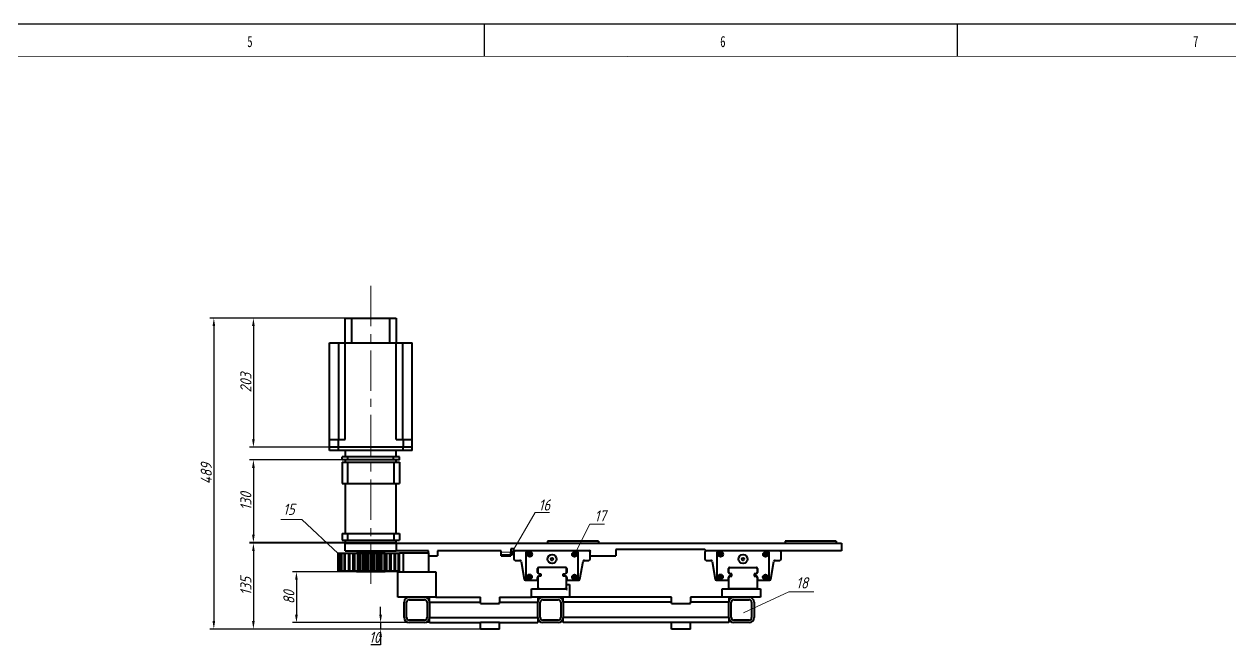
# Model space of a CAD drawing. Header units: millimetres. Extents: x 0 to 1189, y 0 to 841.
# Drawn here: x 598.4 to 977.4, y 645.7 to 841 of the extents above; entities that cross this region are included whole.
import ezdxf

# ---------------------------------------------------------------- set-up
doc = ezdxf.new("R2010")
doc.units = ezdxf.units.MM
doc.header["$PDSIZE"] = -1
doc.linetypes.add('CENTERX2', pattern=[20.32, 12.7, -2.54, 2.54, -2.54])
for name, color, linetype in [('10', 7, 'Continuous'), ('5', 7, 'Continuous'), ('9', 7, 'Continuous')]:
    doc.layers.add(name, color=color, linetype=linetype)
for name, color, linetype, lineweight in [('中心线层', 1, 'CENTERX2', 15), ('标注层', 4, 'Continuous', 15), ('细线层', 4, 'Continuous', 15), ('轮廓实线层', 7, 'Continuous', 40)]:
    doc.layers.add(name, color=color, linetype=linetype, lineweight=lineweight)
doc.styles.add('SLDTEXTSTYLE0', font='TXT', dxfattribs={"width": 0.7})
doc.styles.get("Standard").update_dxf_attribs({"font": 'gbeitc.shx', "height": 3.5})
doc.dimstyles.new('ISO-25', dxfattribs={"dimtxt": 3.5, "dimasz": 2.5, "dimexe": 1.25, "dimexo": 0, "dimtad": 1, "dimtoh": 1, "dimdec": 1, "dimlfac": 5, "dimdsep": 46, "dimtxsty": 'Standard', "dimcen": 2.5, "dimadec": 0, "dimazin": 0, "dimtfac": 1, "dimtdec": 1, "dimtmove": 0, "dimatfit": 3, "dimfxl": 1, "dimarcsym": 0})

# ---------------------------------------------------------------- blocks, each defined once
blk = doc.blocks.new('*D7')
at = {"layer": 'Defpoints', "color": 0, "transparency": 16777216}
for p in [(699.35, 748.5), (658.05, 650.7), (741.85, 650.7)]:
    blk.add_point(p, dxfattribs=at)
at = {"layer": '标注层', "color": 0, "lineweight": -2, "transparency": 16777216}
for p, q in [((699.35, 748.5), (656.8, 748.5)), ((658.05, 746), (658.05, 653.2)), ((741.85, 650.7), (656.8, 650.7))]:
    blk.add_line(p, q, dxfattribs=at)
at = {"layer": '标注层', "color": 0, "transparency": 16777216}
for points in [[(657.63, 746), (658.46, 746), (658.05, 748.5)], [(657.63, 653.2), (658.46, 653.2), (658.05, 650.7)]]:
    blk.add_solid(points, dxfattribs=at)
at = {"layer": '标注层', "color": 0, "transparency": 16777216, "insert": (655.67, 699.6), "char_height": 3.5, "attachment_point": 5, "rotation": 90}
blk.add_mtext('489', dxfattribs=at)
blk = doc.blocks.new('*D8')
at = {"layer": 'Defpoints', "color": 0, "transparency": 16777216}
for p in [(699.35, 748.5), (670.48, 707.9), (694.35, 707.9)]:
    blk.add_point(p, dxfattribs=at)
at = {"layer": '标注层', "color": 0, "lineweight": -2, "transparency": 16777216}
for p, q in [((699.35, 748.5), (669.23, 748.5)), ((670.48, 746), (670.48, 710.4)), ((694.35, 707.9), (669.23, 707.9))]:
    blk.add_line(p, q, dxfattribs=at)
at = {"layer": '标注层', "color": 0, "transparency": 16777216}
for points in [[(670.06, 746), (670.9, 746), (670.48, 748.5)], [(670.06, 710.4), (670.9, 710.4), (670.48, 707.9)]]:
    blk.add_solid(points, dxfattribs=at)
at = {"layer": '标注层', "color": 0, "transparency": 16777216, "insert": (668.11, 728.2), "char_height": 3.5, "attachment_point": 5, "rotation": 90}
blk.add_mtext('203', dxfattribs=at)
blk = doc.blocks.new('*D11')
at = {"layer": 'Defpoints', "color": 0, "transparency": 16777216}
for p in [(698.35, 703.9), (670.48, 677.9), (699.35, 677.9)]:
    blk.add_point(p, dxfattribs=at)
at = {"layer": '标注层', "color": 0, "lineweight": -2, "transparency": 16777216}
for p, q in [((698.35, 703.9), (669.23, 703.9)), ((670.48, 701.4), (670.48, 680.4)), ((699.35, 677.9), (669.23, 677.9))]:
    blk.add_line(p, q, dxfattribs=at)
at = {"layer": '标注层', "color": 0, "transparency": 16777216}
for points in [[(670.06, 701.4), (670.9, 701.4), (670.48, 703.9)], [(670.06, 680.4), (670.9, 680.4), (670.48, 677.9)]]:
    blk.add_solid(points, dxfattribs=at)
at = {"layer": '标注层', "color": 0, "transparency": 16777216, "insert": (668.11, 690.9), "char_height": 3.5, "attachment_point": 5, "rotation": 90}
blk.add_mtext('130', dxfattribs=at)
blk = doc.blocks.new('*D13')
at = {"layer": 'Defpoints', "color": 0, "transparency": 16777216}
for p in [(741.85, 652.7), (710.45, 650.7), (741.85, 650.7)]:
    blk.add_point(p, dxfattribs=at)
at = {"layer": '标注层', "color": 0, "lineweight": -2, "transparency": 16777216}
for p, q in [((710.45, 655.2), (710.45, 657.7)), ((741.85, 652.7), (709.2, 652.7)), ((710.45, 652.7), (710.45, 650.7)), ((741.85, 650.7), (709.2, 650.7)), ((710.45, 648.2), (710.45, 645.7)), ((710.45, 645.7), (707.35, 645.7))]:
    blk.add_line(p, q, dxfattribs=at)
at = {"layer": '标注层', "color": 0, "transparency": 16777216}
for points in [[(710.04, 655.2), (710.87, 655.2), (710.45, 652.7)], [(710.04, 648.2), (710.87, 648.2), (710.45, 650.7)]]:
    blk.add_solid(points, dxfattribs=at)
at = {"layer": '标注层', "color": 0, "transparency": 16777216, "insert": (708.59, 648.08), "char_height": 3.5, "attachment_point": 5}
blk.add_mtext('10', dxfattribs=at)
blk = doc.blocks.new('*D14')
at = {"layer": 'Defpoints', "color": 0, "transparency": 16777216}
for p in [(715.85, 668.7), (684, 652.7), (719.44, 652.7)]:
    blk.add_point(p, dxfattribs=at)
at = {"layer": '标注层', "color": 0, "lineweight": -2, "transparency": 16777216}
for p, q in [((715.85, 668.7), (682.75, 668.7)), ((684, 666.2), (684, 655.2)), ((719.44, 652.7), (682.75, 652.7))]:
    blk.add_line(p, q, dxfattribs=at)
at = {"layer": '标注层', "color": 0, "transparency": 16777216}
for points in [[(683.58, 666.2), (684.42, 666.2), (684, 668.7)], [(683.58, 655.2), (684.42, 655.2), (684, 652.7)]]:
    blk.add_solid(points, dxfattribs=at)
at = {"layer": '标注层', "color": 0, "transparency": 16777216, "insert": (681.63, 660.7), "char_height": 3.5, "attachment_point": 5, "rotation": 90}
blk.add_mtext('80', dxfattribs=at)
blk = doc.blocks.new('*D20')
at = {"layer": 'Defpoints', "color": 0, "transparency": 16777216}
for p in [(699.35, 677.7), (670.48, 650.7), (741.85, 650.7)]:
    blk.add_point(p, dxfattribs=at)
at = {"layer": '标注层', "color": 0, "lineweight": -2, "transparency": 16777216}
for p, q in [((699.35, 677.7), (669.23, 677.7)), ((670.48, 675.2), (670.48, 653.2)), ((741.85, 650.7), (669.23, 650.7))]:
    blk.add_line(p, q, dxfattribs=at)
at = {"layer": '标注层', "color": 0, "transparency": 16777216}
for points in [[(670.06, 675.2), (670.9, 675.2), (670.48, 677.7)], [(670.06, 653.2), (670.9, 653.2), (670.48, 650.7)]]:
    blk.add_solid(points, dxfattribs=at)
at = {"layer": '标注层', "color": 0, "transparency": 16777216, "insert": (668.11, 664.2), "char_height": 3.5, "attachment_point": 5, "rotation": 90}
blk.add_mtext('135', dxfattribs=at)

msp = doc.modelspace()

# ---------------------------------------------------------------- linework, layer by layer
at = {"layer": '10', "color": 7}
for p, q in [((743.125, 831), (743.125, 841)), ((891.75, 831), (891.75, 841))]:
    msp.add_line(p, q, dxfattribs=at)
at = {"layer": '5', "color": 7, "lineweight": 15}
msp.add_line((1178.45, 831.05), (24.451, 830.269), dxfattribs=at)
at = {"layer": '9', "color": 7}
msp.add_line((1189, 841), (0, 841), dxfattribs=at)
at = {"layer": '中心线层'}
msp.add_line((707.346, 758.672), (707.346, 664.966), dxfattribs=at)
at = {"layer": '标注层'}
for p, q in [((751.576, 674.55), (758.983, 687.379)), ((758.983, 687.379), (763.535, 687.379)), ((685.734, 685.193), (679.116, 685.193)), ((697.156, 674.503), (685.734, 685.193)), ((771.443, 674.181), (776.248, 683.662)), ((776.248, 683.662), (780.801, 683.662)), ((824.475, 655.826), (838.715, 662.449)), ((838.715, 662.449), (846.601, 662.449))]:
    msp.add_line(p, q, dxfattribs=at)
at = {"layer": '细线层'}
for p, q in [((751.346, 674.903), (748.346, 674.903)), ((751.346, 674.103), (748.346, 674.103))]:
    msp.add_line(p, q, dxfattribs=at)
at = {"layer": '轮廓实线层', "color": 7, "linetype": 'Continuous', "lineweight": 40}
for p, q in [((699.346, 740.703), (699.346, 748.503)), ((699.346, 748.503), (701.346, 748.503)), ((701.346, 748.503), (701.346, 740.703)), ((701.346, 748.503), (713.346, 748.503)), ((713.346, 740.703), (713.346, 748.503)), ((713.346, 748.503), (715.346, 748.503)), ((715.346, 748.503), (715.346, 740.703)), ((694.346, 710.303), (694.346, 740.703)), ((694.346, 740.703), (697.346, 740.703)), ((697.346, 710.303), (697.346, 740.703)), ((697.346, 740.703), (699.346, 740.703)), ((699.346, 710.303), (699.346, 740.703)), ((699.346, 740.703), (715.346, 740.703)), ((715.346, 710.303), (715.346, 740.703)), ((715.346, 740.703), (717.346, 740.703)), ((717.346, 740.703), (717.346, 710.303)), ((717.346, 740.703), (720.346, 740.703)), ((720.346, 710.303), (720.346, 740.703)), ((694.346, 707.903), (694.346, 710.303)), ((694.346, 710.303), (697.185, 710.303)), ((697.185, 707.903), (697.185, 710.303)), ((697.185, 710.303), (699.346, 710.303)), ((715.346, 710.303), (717.507, 710.303)), ((717.507, 710.303), (717.507, 707.903)), ((717.507, 710.303), (720.346, 710.303)), ((720.346, 707.903), (720.346, 710.303)), ((694.346, 706.903), (694.346, 707.903)), ((697.185, 707.903), (694.346, 707.903)), ((697.185, 706.903), (694.346, 706.903)), ((697.185, 706.903), (697.185, 707.903)), ((717.507, 707.903), (697.185, 707.903)), ((717.507, 706.903), (697.185, 706.903)), ((698.346, 703.903), (698.346, 704.903)), ((700.187, 704.903), (698.346, 704.903)), ((699.346, 706.903), (699.346, 704.903)), ((700.187, 703.903), (700.187, 704.903)), ((714.505, 704.903), (700.187, 704.903)), ((714.505, 703.903), (714.505, 704.903)), ((716.346, 704.903), (714.505, 704.903)), ((715.346, 704.903), (715.346, 706.903)), ((716.346, 703.903), (716.346, 704.903)), ((717.507, 706.903), (717.507, 707.903)), ((720.346, 707.903), (717.507, 707.903)), ((720.346, 706.903), (717.507, 706.903)), ((720.346, 706.903), (720.346, 707.903)), ((700.187, 703.903), (698.346, 703.903)), ((698.346, 703.203), (698.346, 696.503)), ((698.346, 703.203), (700.028, 703.203)), ((699.346, 703.903), (699.346, 703.203)), ((700.028, 703.203), (700.028, 696.503)), ((700.028, 703.203), (714.665, 703.203)), ((714.505, 703.903), (700.187, 703.903)), ((716.346, 703.903), (714.505, 703.903)), ((714.665, 703.203), (714.665, 696.503)), ((714.665, 703.203), (716.346, 703.203)), ((715.346, 703.203), (715.346, 703.903)), ((716.346, 703.203), (716.346, 696.503)), ((698.346, 696.503), (700.028, 696.503)), ((699.346, 696.503), (699.346, 680.703)), ((700.028, 696.503), (714.665, 696.503)), ((714.665, 696.503), (716.346, 696.503)), ((715.346, 680.703), (715.346, 696.503)), ((698.346, 680.703), (698.346, 678.703)), ((698.346, 680.703), (700.028, 680.703)), ((698.346, 678.703), (700.028, 678.703)), ((699.346, 678.703), (699.346, 677.903)), ((700.028, 680.703), (700.028, 678.703)), ((700.028, 680.703), (714.665, 680.703)), ((700.028, 678.703), (714.665, 678.703)), ((714.665, 680.703), (714.665, 678.703)), ((714.665, 680.703), (716.346, 680.703)), ((714.665, 678.703), (716.346, 678.703)), ((715.346, 677.903), (715.346, 678.703)), ((716.346, 680.703), (716.346, 678.703)), ((762.946, 678.303), (762.946, 677.703)), ((778.946, 678.303), (762.946, 678.303)), ((778.946, 678.303), (778.946, 677.703)), ((853.638, 678.303), (837.638, 678.303)), ((837.638, 678.303), (837.638, 677.703)), ((853.638, 678.303), (853.638, 677.703)), ((699.346, 677.903), (715.346, 677.903)), ((699.346, 675.303), (699.346, 677.703)), ((699.346, 677.703), (715.346, 677.703)), ((699.346, 675.303), (715.346, 675.303)), ((702.846, 674.703), (702.846, 674.503)), ((702.846, 674.703), (703.521, 674.703)), ((703.521, 674.703), (711.846, 674.703)), ((703.846, 677.903), (703.846, 677.703)), ((704.846, 674.703), (704.846, 675.303)), ((705.438, 674.703), (705.438, 675.303)), ((709.346, 674.703), (709.346, 675.303)), ((710.846, 677.703), (710.846, 677.903)), ((711.846, 674.503), (711.846, 674.703)), ((715.346, 677.703), (715.346, 675.303)), ((715.346, 677.703), (855.346, 677.703)), ((725.546, 675.303), (715.346, 675.303)), ((716.346, 668.703), (716.346, 674.703)), ((716.346, 674.703), (717.546, 674.703)), ((717.546, 674.703), (717.546, 668.703)), ((717.546, 674.703), (725.546, 674.703)), ((725.546, 674.703), (725.546, 675.303)), ((725.546, 674.703), (725.546, 668.703)), ((748.346, 675.303), (728.346, 675.303)), ((728.346, 675.303), (728.346, 673.703)), ((748.346, 673.703), (748.346, 675.303)), ((752.346, 675.903), (751.346, 675.903)), ((751.346, 675.903), (751.346, 673.703)), ((751.379, 674.903), (751.346, 674.845)), ((751.394, 674.903), (751.379, 674.903)), ((751.379, 674.55), (751.379, 674.903)), ((751.379, 674.103), (751.379, 674.55)), ((751.432, 674.837), (751.394, 674.903)), ((751.394, 674.55), (751.394, 674.903)), ((751.394, 674.103), (751.394, 674.55)), ((751.47, 674.903), (751.432, 674.837)), ((751.432, 674.542), (751.432, 674.837)), ((751.432, 674.168), (751.432, 674.542)), ((751.485, 674.903), (751.47, 674.903)), ((751.47, 674.55), (751.47, 674.903)), ((751.47, 674.103), (751.47, 674.55)), ((751.523, 674.837), (751.485, 674.903)), ((751.485, 674.55), (751.485, 674.903)), ((751.485, 674.103), (751.485, 674.55)), ((751.561, 674.903), (751.523, 674.837)), ((751.523, 674.542), (751.523, 674.837)), ((751.523, 674.168), (751.523, 674.542)), ((751.576, 674.903), (751.561, 674.903)), ((751.561, 674.55), (751.561, 674.903)), ((751.561, 674.103), (751.561, 674.55)), ((751.614, 674.837), (751.576, 674.903)), ((751.576, 674.55), (751.576, 674.903)), ((751.576, 674.103), (751.576, 674.55)), ((751.652, 674.903), (751.614, 674.837)), ((751.614, 674.542), (751.614, 674.837)), ((751.614, 674.168), (751.614, 674.542)), ((751.667, 674.903), (751.652, 674.903)), ((751.652, 674.55), (751.652, 674.903)), ((751.652, 674.103), (751.652, 674.55)), ((751.705, 674.837), (751.667, 674.903)), ((751.667, 674.55), (751.667, 674.903)), ((751.667, 674.103), (751.667, 674.55)), ((751.743, 674.903), (751.705, 674.837)), ((751.705, 674.542), (751.705, 674.837)), ((751.705, 674.168), (751.705, 674.542)), ((751.758, 674.903), (751.743, 674.903)), ((751.743, 674.55), (751.743, 674.903)), ((751.743, 674.103), (751.743, 674.55)), ((751.796, 674.837), (751.758, 674.903)), ((751.758, 674.55), (751.758, 674.903)), ((751.758, 674.103), (751.758, 674.55)), ((751.82, 674.879), (751.796, 674.837)), ((751.796, 674.542), (751.796, 674.837)), ((751.796, 674.168), (751.796, 674.542)), ((751.936, 674.763), (751.82, 674.879)), ((751.82, 674.127), (751.82, 674.879)), ((752.31, 674.716), (751.96, 674.751)), ((752.346, 675.303), (752.346, 675.903)), ((776.134, 675.303), (752.346, 675.303)), ((752.346, 674.903), (752.346, 672.703)), ((756.206, 666.503), (756.206, 674.903)), ((757.303, 674.236), (757.093, 674.519)), ((757.318, 674.242), (757.267, 674.591)), ((771.405, 674.207), (771.354, 674.556)), ((772.486, 674.903), (772.486, 666.503)), ((776.275, 675.444), (776.134, 675.303)), ((776.488, 675.232), (776.275, 675.444)), ((776.346, 675.091), (776.488, 675.232)), ((776.346, 673.703), (776.346, 675.091)), ((812.346, 675.703), (784.346, 675.703)), ((784.346, 675.703), (784.346, 673.703)), ((812.746, 675.303), (812.346, 675.703)), ((812.346, 674.903), (812.346, 672.703)), ((855.346, 675.303), (812.746, 675.303)), ((816.206, 666.503), (816.206, 674.903)), ((817.303, 674.236), (817.093, 674.519)), ((817.318, 674.242), (817.267, 674.591)), ((831.405, 674.207), (831.354, 674.556)), ((832.486, 674.903), (832.486, 666.503)), ((836.346, 672.703), (836.346, 674.903)), ((855.346, 677.703), (855.346, 675.303)), ((697.156, 668.903), (697.156, 674.503)), ((697.182, 674.503), (697.156, 674.503)), ((697.182, 668.903), (697.182, 674.503)), ((697.44, 674.503), (697.182, 674.503)), ((697.44, 668.903), (697.44, 674.503)), ((697.543, 674.503), (697.44, 674.503)), ((697.543, 668.903), (697.543, 674.503)), ((698.104, 674.503), (697.543, 674.503)), ((698.104, 668.903), (698.104, 674.503)), ((698.281, 674.503), (698.104, 674.503)), ((698.281, 668.903), (698.281, 674.503)), ((699.124, 674.503), (698.281, 674.503)), ((699.124, 668.903), (699.124, 674.503)), ((699.368, 674.503), (699.124, 674.503)), ((699.368, 668.903), (699.368, 674.503)), ((700.459, 674.503), (699.368, 674.503)), ((700.459, 668.903), (700.459, 674.503)), ((700.761, 674.503), (700.459, 674.503)), ((700.761, 668.903), (700.761, 674.503)), ((701.795, 674.503), (700.761, 674.503)), ((701.795, 668.903), (701.795, 674.503)), ((702.06, 674.503), (701.795, 674.503)), ((702.06, 668.903), (702.06, 674.503)), ((702.407, 674.503), (702.06, 674.503)), ((702.407, 668.903), (702.407, 674.503)), ((703.283, 674.503), (702.407, 674.503)), ((703.283, 668.903), (703.283, 674.503)), ((703.863, 674.503), (703.283, 674.503)), ((703.863, 668.903), (703.863, 674.503)), ((704.243, 674.503), (703.863, 674.503)), ((704.243, 668.903), (704.243, 674.503)), ((704.928, 674.503), (704.243, 674.503)), ((704.928, 668.903), (704.928, 674.503)), ((705.652, 674.503), (704.928, 674.503)), ((705.652, 668.903), (705.652, 674.503)), ((705.8, 674.503), (705.652, 674.503)), ((705.8, 668.903), (705.8, 674.503)), ((706.198, 674.503), (705.8, 674.503)), ((706.198, 668.903), (706.198, 674.503)), ((706.666, 674.503), (706.198, 674.503)), ((706.666, 668.903), (706.666, 674.503)), ((707.409, 674.503), (706.666, 674.503)), ((707.409, 668.903), (707.409, 674.503)), ((707.797, 674.503), (707.409, 674.503)), ((707.797, 668.903), (707.797, 674.503)), ((708.197, 674.503), (707.797, 674.503)), ((708.197, 668.903), (708.197, 674.503)), ((708.43, 674.503), (708.197, 674.503)), ((708.43, 668.903), (708.43, 674.503)), ((709.164, 674.503), (708.43, 674.503)), ((709.164, 668.903), (709.164, 674.503)), ((709.776, 674.503), (709.164, 674.503)), ((709.776, 668.903), (709.776, 674.503)), ((710.164, 674.503), (709.776, 674.503)), ((710.849, 674.503), (710.152, 674.503)), ((710.164, 668.903), (710.164, 674.503)), ((710.849, 668.903), (710.849, 674.503)), ((711.662, 674.503), (710.849, 674.503)), ((711.662, 668.903), (711.662, 674.503)), ((712.022, 674.503), (711.662, 674.503)), ((712.022, 668.903), (712.022, 674.503)), ((712.399, 674.503), (712.022, 674.503)), ((712.399, 668.903), (712.399, 674.503)), ((713.382, 674.503), (712.399, 674.503)), ((713.382, 668.903), (713.382, 674.503)), ((713.701, 674.503), (713.382, 674.503)), ((713.701, 668.903), (713.701, 674.503)), ((713.755, 674.503), (713.701, 674.503)), ((713.755, 668.903), (713.755, 674.503)), ((714.87, 674.503), (713.755, 674.503)), ((714.87, 668.903), (714.87, 674.503)), ((715.135, 674.503), (714.87, 674.503)), ((715.135, 668.903), (715.135, 674.503)), ((716.069, 674.503), (715.135, 674.503)), ((716.069, 668.903), (716.069, 674.503)), ((716.27, 674.503), (716.069, 674.503)), ((716.27, 668.903), (716.27, 674.503)), ((716.346, 674.503), (716.27, 674.503)), ((725.546, 673.703), (728.346, 673.703)), ((748.346, 673.703), (751.346, 673.703)), ((751.346, 674.16), (751.379, 674.103)), ((751.379, 674.103), (751.394, 674.103)), ((751.394, 674.103), (751.432, 674.168)), ((751.432, 674.168), (751.47, 674.103)), ((751.47, 674.103), (751.485, 674.103)), ((751.485, 674.103), (751.523, 674.168)), ((751.523, 674.168), (751.561, 674.103)), ((751.561, 674.103), (751.576, 674.103)), ((751.576, 674.103), (751.614, 674.168)), ((751.614, 674.168), (751.652, 674.103)), ((751.652, 674.103), (751.667, 674.103)), ((751.667, 674.103), (751.705, 674.168)), ((751.705, 674.168), (751.743, 674.103)), ((751.743, 674.103), (751.758, 674.103)), ((751.758, 674.103), (751.796, 674.168)), ((751.796, 674.168), (751.82, 674.127)), ((751.82, 674.127), (751.936, 674.243)), ((751.96, 674.254), (752.31, 674.289)), ((752.746, 672.303), (754.211, 672.303)), ((754.604, 671.972), (755.581, 666.433)), ((757.29, 674.2), (756.954, 674.115)), ((757.294, 674.191), (756.996, 674.013)), ((757.314, 674.209), (757.202, 674.225)), ((757.317, 674.2), (757.249, 674.11)), ((757.328, 674.174), (757.38, 673.825)), ((757.329, 674.216), (757.398, 674.306)), ((757.333, 674.207), (757.445, 674.192)), ((757.344, 674.18), (757.553, 673.897)), ((757.352, 674.225), (757.651, 674.403)), ((757.356, 674.216), (757.693, 674.301)), ((771.378, 674.165), (771.041, 674.08)), ((771.381, 674.156), (771.083, 673.978)), ((771.39, 674.201), (771.181, 674.484)), ((771.401, 674.174), (771.289, 674.19)), ((771.405, 674.165), (771.336, 674.075)), ((771.416, 674.181), (771.485, 674.271)), ((771.416, 674.139), (771.467, 673.79)), ((771.42, 674.172), (771.532, 674.157)), ((771.431, 674.145), (771.641, 673.862)), ((771.44, 674.19), (771.738, 674.368)), ((771.443, 674.181), (771.78, 674.266)), ((773.111, 666.433), (774.088, 671.972)), ((774.482, 672.303), (775.946, 672.303)), ((776.346, 673.703), (784.346, 673.703)), ((776.346, 672.703), (776.346, 673.703)), ((812.746, 672.303), (814.211, 672.303)), ((814.604, 671.972), (815.581, 666.433)), ((817.29, 674.2), (816.954, 674.115)), ((817.294, 674.191), (816.996, 674.013)), ((817.314, 674.209), (817.202, 674.225)), ((817.317, 674.2), (817.249, 674.11)), ((817.328, 674.174), (817.38, 673.825)), ((817.329, 674.216), (817.398, 674.306)), ((817.333, 674.207), (817.445, 674.192)), ((817.344, 674.18), (817.553, 673.897)), ((817.352, 674.225), (817.651, 674.403)), ((817.356, 674.216), (817.693, 674.301)), ((831.378, 674.165), (831.041, 674.08)), ((831.381, 674.156), (831.083, 673.978)), ((831.39, 674.201), (831.181, 674.484)), ((831.401, 674.174), (831.289, 674.19)), ((831.405, 674.165), (831.336, 674.075)), ((831.416, 674.181), (831.485, 674.271)), ((831.416, 674.139), (831.467, 673.79)), ((831.42, 674.172), (831.532, 674.157)), ((831.431, 674.145), (831.641, 673.862)), ((831.44, 674.19), (831.738, 674.368)), ((831.443, 674.181), (831.78, 674.266)), ((833.111, 666.433), (834.088, 671.972)), ((834.482, 672.303), (835.946, 672.303)), ((697.182, 668.903), (697.156, 668.903)), ((697.44, 668.903), (697.182, 668.903)), ((697.543, 668.903), (697.44, 668.903)), ((698.104, 668.903), (697.543, 668.903)), ((698.281, 668.903), (698.104, 668.903)), ((699.124, 668.903), (698.281, 668.903)), ((699.368, 668.903), (699.124, 668.903)), ((700.459, 668.903), (699.368, 668.903)), ((700.761, 668.903), (700.459, 668.903)), ((701.795, 668.903), (700.761, 668.903)), ((702.06, 668.903), (701.795, 668.903)), ((702.407, 668.903), (702.06, 668.903)), ((703.283, 668.903), (702.407, 668.903)), ((702.846, 668.903), (702.846, 668.703)), ((711.846, 668.703), (702.846, 668.703)), ((703.863, 668.903), (703.283, 668.903)), ((704.243, 668.903), (703.863, 668.903)), ((704.928, 668.903), (704.243, 668.903)), ((705.652, 668.903), (704.928, 668.903)), ((705.8, 668.903), (705.652, 668.903)), ((706.198, 668.903), (705.8, 668.903)), ((706.666, 668.903), (706.198, 668.903)), ((707.409, 668.903), (706.666, 668.903)), ((707.797, 668.903), (707.409, 668.903)), ((708.197, 668.903), (707.797, 668.903)), ((708.43, 668.903), (708.197, 668.903)), ((709.164, 668.903), (708.43, 668.903)), ((709.776, 668.903), (709.164, 668.903)), ((710.164, 668.903), (709.776, 668.903)), ((710.849, 668.903), (710.152, 668.903)), ((711.662, 668.903), (710.849, 668.903)), ((712.022, 668.903), (711.662, 668.903)), ((711.846, 668.703), (711.846, 668.903)), ((712.399, 668.903), (712.022, 668.903)), ((713.382, 668.903), (712.399, 668.903)), ((713.701, 668.903), (713.382, 668.903)), ((713.755, 668.903), (713.701, 668.903)), ((714.87, 668.903), (713.755, 668.903)), ((715.135, 668.903), (714.87, 668.903)), ((716.069, 668.903), (715.135, 668.903)), ((715.846, 668.703), (727.846, 668.703)), ((715.846, 660.703), (715.846, 668.703)), ((716.27, 668.903), (716.069, 668.903)), ((716.346, 668.903), (716.27, 668.903)), ((727.846, 668.703), (727.846, 660.703)), ((757.227, 667.11), (756.89, 667.025)), ((757.231, 667.101), (756.932, 666.924)), ((757.239, 667.147), (757.03, 667.43)), ((757.25, 667.12), (757.138, 667.135)), ((757.254, 667.111), (757.185, 667.021)), ((757.255, 667.153), (757.203, 667.502)), ((757.265, 667.085), (757.316, 666.736)), ((757.266, 667.127), (757.334, 667.216)), ((757.269, 667.117), (757.381, 667.102)), ((757.28, 667.091), (757.49, 666.808)), ((757.289, 667.136), (757.587, 667.313)), ((757.293, 667.127), (757.629, 667.212)), ((759.746, 668.503), (759.746, 669.703)), ((759.846, 669.703), (759.846, 668.503)), ((759.846, 668.503), (760.246, 668.103)), ((760.246, 667.303), (759.846, 666.903)), ((768.446, 670.103), (760.246, 670.103)), ((760.246, 668.103), (760.846, 668.103)), ((760.846, 667.303), (760.246, 667.303)), ((760.846, 668.103), (760.846, 667.303)), ((767.846, 668.103), (768.446, 668.103)), ((767.846, 667.303), (767.846, 668.103)), ((768.446, 667.303), (767.846, 667.303)), ((768.446, 668.103), (768.846, 668.503)), ((768.846, 666.903), (768.446, 667.303)), ((768.846, 668.503), (768.846, 669.703)), ((768.946, 669.703), (768.946, 668.503)), ((771.352, 667.029), (771.015, 666.944)), ((771.355, 667.02), (771.057, 666.843)), ((771.364, 667.065), (771.154, 667.348)), ((771.375, 667.038), (771.263, 667.054)), ((771.379, 667.029), (771.31, 666.94)), ((771.379, 667.071), (771.328, 667.42)), ((771.39, 667.045), (771.459, 667.135)), ((771.39, 667.003), (771.441, 666.654)), ((771.394, 667.036), (771.506, 667.021)), ((771.405, 667.009), (771.614, 666.726)), ((771.414, 667.055), (771.712, 667.232)), ((771.417, 667.045), (771.754, 667.13)), ((817.227, 667.11), (816.89, 667.025)), ((817.231, 667.101), (816.932, 666.924)), ((817.239, 667.147), (817.03, 667.43)), ((817.25, 667.12), (817.138, 667.135)), ((817.254, 667.111), (817.185, 667.021)), ((817.255, 667.153), (817.203, 667.502)), ((817.265, 667.085), (817.316, 666.736)), ((817.266, 667.127), (817.334, 667.216)), ((817.269, 667.117), (817.381, 667.102)), ((817.28, 667.091), (817.49, 666.808)), ((817.289, 667.136), (817.587, 667.313)), ((817.293, 667.127), (817.629, 667.212)), ((819.746, 668.503), (819.746, 669.703)), ((819.846, 668.503), (819.846, 669.703)), ((820.246, 668.103), (819.846, 668.503)), ((819.846, 666.903), (820.246, 667.303)), ((820.246, 670.103), (828.446, 670.103)), ((820.846, 668.103), (820.246, 668.103)), ((820.246, 667.303), (820.846, 667.303)), ((820.846, 667.303), (820.846, 668.103)), ((828.446, 668.103), (827.846, 668.103)), ((827.846, 668.103), (827.846, 667.303)), ((827.846, 667.303), (828.446, 667.303)), ((828.846, 668.503), (828.446, 668.103)), ((828.446, 667.303), (828.846, 666.903)), ((828.846, 669.703), (828.846, 668.503)), ((828.946, 669.703), (828.946, 668.503)), ((831.352, 667.029), (831.015, 666.944)), ((831.355, 667.02), (831.057, 666.843)), ((831.364, 667.065), (831.154, 667.348)), ((831.375, 667.038), (831.263, 667.054)), ((831.379, 667.029), (831.31, 666.94)), ((831.379, 667.071), (831.328, 667.42)), ((831.39, 667.045), (831.459, 667.135)), ((831.39, 667.003), (831.441, 666.654)), ((831.394, 667.036), (831.506, 667.021)), ((831.405, 667.009), (831.614, 666.726)), ((831.414, 667.055), (831.712, 667.232)), ((831.417, 667.045), (831.754, 667.13)), ((755.975, 666.103), (756.606, 666.103)), ((756.606, 666.103), (759.746, 666.103)), ((757.846, 660.703), (757.846, 663.303)), ((757.846, 663.303), (768.705, 663.303)), ((759.746, 666.103), (759.746, 666.903)), ((759.846, 666.903), (759.846, 663.703)), ((759.846, 663.703), (760.246, 663.303)), ((760.246, 663.303), (768.446, 663.303)), ((768.446, 663.303), (768.846, 663.703)), ((768.705, 663.303), (768.917, 663.091)), ((768.846, 663.303), (768.705, 663.303)), ((768.846, 663.703), (768.846, 666.903)), ((768.846, 664.703), (769.846, 664.703)), ((768.846, 663.444), (768.846, 664.703)), ((769.058, 663.232), (768.846, 663.444)), ((768.846, 663.444), (768.846, 663.303)), ((768.917, 663.091), (769.058, 663.232)), ((768.946, 666.903), (768.946, 666.103)), ((768.946, 666.103), (772.086, 666.103)), ((769.846, 664.703), (769.846, 660.703)), ((772.086, 666.103), (772.717, 666.103)), ((815.975, 666.103), (816.606, 666.103)), ((816.606, 666.103), (819.746, 666.103)), ((817.846, 660.703), (817.846, 663.303)), ((817.846, 663.303), (829.846, 663.303)), ((819.746, 666.103), (819.746, 666.903)), ((819.846, 663.703), (819.846, 666.903)), ((820.246, 663.303), (819.846, 663.703)), ((828.446, 663.303), (820.246, 663.303)), ((828.846, 663.703), (828.446, 663.303)), ((828.846, 666.903), (828.846, 663.703)), ((828.946, 666.903), (828.946, 666.103)), ((828.946, 666.103), (832.086, 666.103)), ((829.846, 663.303), (829.846, 660.703)), ((832.086, 666.103), (832.717, 666.103)), ((727.846, 660.703), (715.846, 660.703)), ((719.446, 660.703), (724.246, 660.703)), ((719.446, 659.903), (724.246, 659.903)), ((725.846, 659.103), (725.846, 660.703)), ((727.846, 660.703), (741.846, 660.703)), ((741.846, 659.103), (741.846, 660.703)), ((747.846, 660.703), (757.846, 660.703)), ((747.846, 660.703), (747.846, 659.103)), ((769.846, 660.703), (757.846, 660.703)), ((759.846, 660.703), (759.846, 659.103)), ((761.446, 660.703), (766.246, 660.703)), ((761.446, 659.903), (766.246, 659.903)), ((767.846, 659.103), (767.846, 660.703)), ((801.846, 660.703), (769.846, 660.703)), ((801.846, 659.103), (801.846, 660.703)), ((817.846, 660.703), (807.846, 660.703)), ((807.846, 660.703), (807.846, 659.103)), ((829.846, 660.703), (817.846, 660.703)), ((819.846, 660.703), (819.846, 659.103)), ((821.446, 660.703), (826.246, 660.703)), ((821.446, 659.903), (826.246, 659.903)), ((717.846, 654.303), (717.846, 659.103)), ((718.646, 654.303), (718.646, 659.103)), ((725.046, 659.103), (725.046, 654.303)), ((725.846, 659.103), (725.846, 654.303)), ((725.846, 659.103), (741.846, 659.103)), ((741.846, 658.703), (741.846, 659.103)), ((741.846, 658.703), (747.846, 658.703)), ((747.846, 658.703), (747.846, 659.103)), ((747.846, 659.103), (759.846, 659.103)), ((759.846, 654.303), (759.846, 659.103)), ((760.646, 654.303), (760.646, 659.103)), ((767.046, 659.103), (767.046, 654.303)), ((767.846, 659.103), (767.846, 654.303)), ((801.846, 659.103), (767.846, 659.103)), ((801.846, 658.703), (801.846, 659.103)), ((801.846, 658.703), (807.846, 658.703)), ((807.846, 658.703), (807.846, 659.103)), ((819.846, 659.103), (807.846, 659.103)), ((819.846, 654.303), (819.846, 659.103)), ((820.646, 654.303), (820.646, 659.103)), ((827.046, 659.103), (827.046, 654.303)), ((827.846, 659.103), (827.846, 654.303)), ((724.246, 653.503), (719.446, 653.503)), ((724.246, 652.703), (719.446, 652.703)), ((725.846, 652.703), (725.846, 654.303)), ((725.846, 654.303), (759.846, 654.303)), ((725.846, 652.703), (741.846, 652.703)), ((741.846, 650.703), (741.846, 652.703)), ((747.846, 652.703), (741.846, 652.703)), ((747.846, 650.703), (747.846, 652.703)), ((747.846, 652.703), (759.846, 652.703)), ((759.846, 654.303), (759.846, 652.703)), ((766.246, 653.503), (761.446, 653.503)), ((766.246, 652.703), (761.446, 652.703)), ((819.846, 654.303), (767.846, 654.303)), ((767.846, 652.703), (767.846, 654.303)), ((801.846, 652.703), (767.846, 652.703)), ((807.846, 652.703), (801.846, 652.703)), ((801.846, 650.703), (801.846, 652.703)), ((807.846, 650.703), (807.846, 652.703)), ((819.846, 652.703), (807.846, 652.703)), ((819.846, 654.303), (819.846, 652.703)), ((826.246, 653.503), (821.446, 653.503)), ((826.246, 652.703), (821.446, 652.703)), ((747.846, 650.703), (741.846, 650.703)), ((807.846, 650.703), (801.846, 650.703))]:
    msp.add_line(p, q, dxfattribs=at)
at = {"layer": '轮廓实线层', "color": 8, "linetype": 'Continuous', "lineweight": 40}
for p, q in [((751.936, 674.243), (751.936, 674.763)), ((751.96, 674.751), (751.96, 674.256)), ((752.31, 674.289), (752.31, 674.716)), ((751.96, 674.256), (751.96, 674.254))]:
    msp.add_line(p, q, dxfattribs=at)
at = {"layer": '轮廓实线层', "color": 7, "linetype": 'Continuous', "lineweight": 40}
for centre, radius in [((757.323, 674.208), 0.765), ((757.323, 674.208), 0.571), ((771.411, 674.173), 0.765), ((771.411, 674.173), 0.571), ((817.323, 674.208), 0.765), ((817.323, 674.208), 0.571), ((831.411, 674.173), 0.765), ((831.411, 674.173), 0.571), ((764.346, 672.703), 1.4), ((764.346, 672.703), 0.4), ((824.346, 672.703), 1.4), ((824.346, 672.703), 0.4), ((757.26, 667.119), 0.765), ((757.26, 667.119), 0.571), ((771.384, 667.037), 0.765), ((771.384, 667.037), 0.571), ((817.26, 667.119), 0.765), ((817.26, 667.119), 0.571), ((831.384, 667.037), 0.765), ((831.384, 667.037), 0.571)]:
    msp.add_circle(centre, radius, dxfattribs=at)
for centre, radius, start, end in [((751.964, 674.791), 0.04, 225, 264.28941), ((752.306, 674.677), 0.04, 0, 84.28941), ((752.746, 674.903), 0.4, 90, 180), ((756.606, 674.903), 0.4, 90, 180), ((757.824, 672.996), 1.69, 109.26487, 115.6316), ((762.115, 676.199), 5.296, 198.49571, 201.89167), ((752.519, 672.234), 5.3, 23.00681, 26.39967), ((771.91, 672.963), 1.687, 109.25961, 115.63687), ((766.6, 672.196), 5.308, 23.00965, 26.39775), ((772.086, 674.903), 0.4, 0, 90), ((775.946, 674.903), 0.4, 0, 90), ((812.746, 674.903), 0.4, 90, 180), ((816.606, 674.903), 0.4, 90, 180), ((817.824, 672.996), 1.69, 109.26523, 115.63177), ((822.116, 676.199), 5.296, 198.49526, 201.8911), ((812.524, 672.236), 5.295, 23.00469, 26.40105), ((831.91, 672.963), 1.687, 109.26039, 115.63661), ((826.609, 672.2), 5.298, 23.00626, 26.40064), ((832.086, 674.903), 0.4, 0, 90), ((835.946, 674.903), 0.4, 0, 90), ((751.964, 674.214), 0.04, 95.71059, 135), ((752.306, 674.329), 0.04, 275.71059, 0), ((752.746, 672.703), 0.4, 180, 270), ((754.211, 671.903), 0.4, 10, 90), ((760.675, 666.058), 8.875, 113.03842, 114.78776), ((758.533, 674.708), 1.687, 200.5882, 204.31071), ((753.941, 682.358), 8.886, 290.11004, 291.85711), ((762.122, 676.18), 5.295, 203.005, 206.40148), ((756.823, 675.42), 1.689, 289.26505, 295.63281), ((760.711, 666.046), 8.899, 110.11133, 111.85582), ((753.972, 682.358), 8.875, 293.03842, 294.78776), ((752.527, 672.216), 5.3, 18.49599, 21.88935), ((756.109, 673.706), 1.692, 20.59335, 24.30556), ((774.764, 666.019), 8.878, 113.03994, 114.78855), ((772.622, 674.673), 1.688, 200.59057, 204.31072), ((768.031, 682.315), 8.878, 290.10808, 291.85672), ((776.196, 676.162), 5.289, 198.49397, 201.89416), ((776.208, 676.144), 5.293, 203.00481, 206.40258), ((770.911, 675.383), 1.687, 289.26094, 295.63693), ((774.782, 666.052), 8.856, 110.10587, 111.85893), ((768.056, 682.329), 8.881, 293.04075, 294.78876), ((766.618, 672.182), 5.297, 18.49541, 21.89068), ((770.198, 673.672), 1.69, 20.58959, 24.30594), ((774.482, 671.903), 0.4, 90, 170), ((775.946, 672.703), 0.4, 270, 0), ((812.746, 672.703), 0.4, 180, 270), ((814.211, 671.903), 0.4, 10, 90), ((820.672, 666.063), 8.868, 113.03794, 114.78849), ((818.536, 674.709), 1.69, 200.58963, 204.30639), ((813.944, 682.35), 8.878, 290.10899, 291.85771), ((822.123, 676.18), 5.295, 203.00469, 206.40105), ((816.822, 675.42), 1.69, 289.26523, 295.63177), ((820.711, 666.046), 8.899, 110.11111, 111.85559), ((813.974, 682.353), 8.868, 293.03794, 294.78849), ((812.529, 672.216), 5.298, 18.49589, 21.89047), ((816.11, 673.707), 1.69, 20.59027, 24.30576), ((834.765, 666.016), 8.882, 113.04047, 114.7884), ((832.623, 674.674), 1.69, 200.59136, 204.30704), ((828.034, 682.306), 8.868, 290.10694, 291.85752), ((836.203, 676.164), 5.296, 198.49576, 201.89135), ((836.214, 676.147), 5.299, 203.00664, 206.40026), ((830.911, 675.383), 1.687, 289.25996, 295.63703), ((834.787, 666.039), 8.87, 110.10702, 111.85732), ((828.056, 682.33), 8.882, 293.04048, 294.78826), ((826.619, 672.182), 5.295, 18.49531, 21.8918), ((830.197, 673.671), 1.691, 20.59264, 24.30576), ((834.482, 671.903), 0.4, 90, 170), ((835.946, 672.703), 0.4, 270, 0), ((760.611, 658.968), 8.875, 113.03954, 114.78882), ((758.472, 667.62), 1.689, 200.5884, 204.30593), ((753.883, 675.255), 8.871, 290.10752, 291.85756), ((757.76, 665.908), 1.688, 109.26224, 115.63424), ((762.054, 669.111), 5.298, 198.4957, 201.89001), ((762.062, 669.092), 5.299, 203.00548, 206.39948), ((752.457, 665.146), 5.299, 23.00548, 26.39948), ((760.637, 658.983), 8.871, 110.10752, 111.85756), ((753.913, 675.258), 8.863, 293.03781, 294.78952), ((752.473, 665.13), 5.29, 18.49426, 21.8935), ((756.048, 666.618), 1.689, 20.5884, 24.30593), ((760.146, 669.703), 0.4, 90, 180), ((760.146, 668.503), 0.4, 180, 270), ((760.146, 666.903), 0.4, 90, 180), ((760.246, 669.703), 0.4, 90, 180), ((760.146, 667.703), 0.4, 0, 90), ((760.146, 667.703), 0.4, 270, 0), ((768.546, 667.703), 0.4, 90, 180), ((768.546, 667.703), 0.4, 180, 270), ((768.446, 669.703), 0.4, 0, 90), ((768.546, 669.703), 0.4, 0, 90), ((768.546, 668.503), 0.4, 270, 0), ((768.546, 666.903), 0.4, 0, 90), ((774.738, 658.881), 8.881, 113.03963, 114.7877), ((772.599, 667.539), 1.692, 200.59454, 204.30555), ((768.002, 675.185), 8.884, 290.10928, 291.85669), ((771.885, 665.826), 1.688, 109.26242, 115.63545), ((776.18, 669.029), 5.299, 198.49595, 201.88976), ((776.19, 669.012), 5.302, 203.00757, 206.39937), ((766.584, 665.065), 5.296, 23.00576, 26.40118), ((774.766, 658.891), 8.882, 110.10905, 111.85692), ((768.03, 675.193), 8.881, 293.03963, 294.7877), ((766.589, 665.045), 5.299, 18.4971, 21.89065), ((770.174, 666.537), 1.688, 20.58938, 24.31071), ((820.611, 658.968), 8.875, 113.03915, 114.78843), ((818.473, 667.62), 1.691, 200.59145, 204.30576), ((813.882, 675.257), 8.874, 290.108, 291.85752), ((817.76, 665.908), 1.688, 109.26259, 115.6344), ((822.052, 669.11), 5.296, 198.4956, 201.89114), ((822.06, 669.091), 5.296, 203.0055, 206.40094), ((812.459, 665.146), 5.297, 23.00545, 26.40074), ((820.638, 658.981), 8.874, 110.108, 111.85752), ((813.908, 675.269), 8.875, 293.03915, 294.78843), ((812.468, 665.128), 5.296, 18.49543, 21.89131), ((816.047, 666.618), 1.69, 20.59017, 24.30704), ((820.146, 669.703), 0.4, 90, 180), ((820.146, 668.503), 0.4, 180, 270), ((820.146, 666.903), 0.4, 90, 180), ((820.246, 669.703), 0.4, 90, 180), ((820.146, 667.703), 0.4, 0, 90), ((820.146, 667.703), 0.4, 270, 0), ((828.546, 667.703), 0.4, 90, 180), ((828.546, 667.703), 0.4, 180, 270), ((828.446, 669.703), 0.4, 0, 90), ((828.546, 669.703), 0.4, 0, 90), ((828.546, 668.503), 0.4, 270, 0), ((828.546, 666.903), 0.4, 0, 90), ((834.736, 658.887), 8.874, 113.03917, 114.78855), ((832.597, 667.538), 1.689, 200.58969, 204.30752), ((828.002, 675.186), 8.885, 290.10915, 291.85648), ((831.885, 665.826), 1.689, 109.26302, 115.63398), ((836.178, 669.029), 5.297, 198.49585, 201.89088), ((836.186, 669.01), 5.298, 203.00588, 206.40056), ((826.583, 665.064), 5.298, 23.00588, 26.40056), ((834.762, 658.9), 8.873, 110.10799, 111.85764), ((828.033, 675.188), 8.875, 293.03925, 294.78846), ((826.593, 665.046), 5.295, 18.49528, 21.89145), ((830.172, 666.536), 1.689, 20.58969, 24.30752), ((755.975, 666.503), 0.4, 190, 270), ((756.606, 666.503), 0.4, 180, 270), ((756.759, 668.33), 1.688, 289.26224, 295.63424), ((770.884, 668.248), 1.688, 289.26224, 295.63424), ((772.086, 666.503), 0.4, 270, 0), ((772.717, 666.503), 0.4, 270, 350), ((815.975, 666.503), 0.4, 190, 270), ((816.606, 666.503), 0.4, 180, 270), ((816.759, 668.33), 1.688, 289.26288, 295.63429), ((830.884, 668.248), 1.689, 289.26302, 295.63398), ((832.086, 666.503), 0.4, 270, 0), ((832.717, 666.503), 0.4, 270, 350), ((719.446, 659.103), 1.6, 90, 180), ((719.446, 659.103), 0.8, 90, 180), ((724.246, 659.103), 1.6, 0, 90), ((724.246, 659.103), 0.8, 0, 90), ((761.446, 659.103), 1.6, 90, 180), ((761.446, 659.103), 0.8, 90, 180), ((766.246, 659.103), 1.6, 0, 90), ((766.246, 659.103), 0.8, 0, 90), ((821.446, 659.103), 1.6, 90, 180), ((821.446, 659.103), 0.8, 90, 180), ((826.246, 659.103), 1.6, 0, 90), ((826.246, 659.103), 0.8, 0, 90), ((719.446, 654.303), 1.6, 180, 270), ((719.446, 654.303), 0.8, 180, 270), ((724.246, 654.303), 0.8, 270, 0), ((724.246, 654.303), 1.6, 270, 0), ((761.446, 654.303), 1.6, 180, 270), ((761.446, 654.303), 0.8, 180, 270), ((766.246, 654.303), 0.8, 270, 0), ((766.246, 654.303), 1.6, 270, 0), ((821.446, 654.303), 1.6, 180, 270), ((821.446, 654.303), 0.8, 180, 270), ((826.246, 654.303), 1.6, 270, 0), ((826.246, 654.303), 0.8, 270, 0)]:
    msp.add_arc(centre, radius, start, end, dxfattribs=at)

# ---------------------------------------------------------------- texts
at = {"layer": '9', "color": 7, "char_height": 3.5, "attachment_point": 2, "style": 'SLDTEXTSTYLE0'}
for s, insert in [('5', (669.387, 837.262)), ('6', (818.014, 837.262)), ('7', (966.628, 837.262))]:
    msp.add_mtext(s, dxfattribs=dict(at, insert=insert))
at = {"layer": '标注层', "char_height": 3.5, "attachment_point": 1}
for s, width, insert in [('15', 5.40607, (679.804, 690.105)), ('16', 3.39535, (760.107, 691.462)), ('17', 2.9058, (777.685, 688.038)), ('18', 5.27092, (841.04, 666.977))]:
    msp.add_mtext_dynamic_manual_height_columns(s, width=width, gutter_width=17.5, heights=[0], dxfattribs=dict(at, insert=insert))

# ---------------------------------------------------------------- dimensions: what is measured, and where the dimension line sits
at = {"layer": '标注层'}
for base, p1, p2, picture, middle in [((658.047, 650.703), (699.346, 748.503), (741.846, 650.703), '*D7', (658.047, 699.603)), ((670.48, 650.703), (699.346, 677.703), (741.846, 650.703), '*D20', (670.48, 664.203)), ((684, 652.703), (715.846, 668.703), (719.445, 652.703), '*D14', (684, 660.703))]:
    dim = msp.add_linear_dim(base=base, p1=p1, p2=p2, angle=90, dimstyle='ISO-25', dxfattribs=at)
    dim.commit()
    dim.dimension.update_dxf_attribs({"geometry": picture, "text_midpoint": middle, "dimtype": 160})
for base, p1, p2, picture, middle in [((670.48, 707.903), (699.346, 748.503), (694.346, 707.903), '*D8', (668.105, 728.203)), ((670.48, 677.903), (698.346, 703.903), (699.346, 677.903), '*D11', (668.105, 690.903)), ((710.454, 650.703), (741.846, 652.703), (741.846, 650.703), '*D13', (708.589, 648.078))]:
    dim = msp.add_linear_dim(base=base, p1=p1, p2=p2, angle=90, dimstyle='ISO-25', dxfattribs=at)
    dim.commit()
    dim.dimension.update_dxf_attribs({"geometry": picture, "text_midpoint": middle})

doc.saveas('drawing.dxf')
